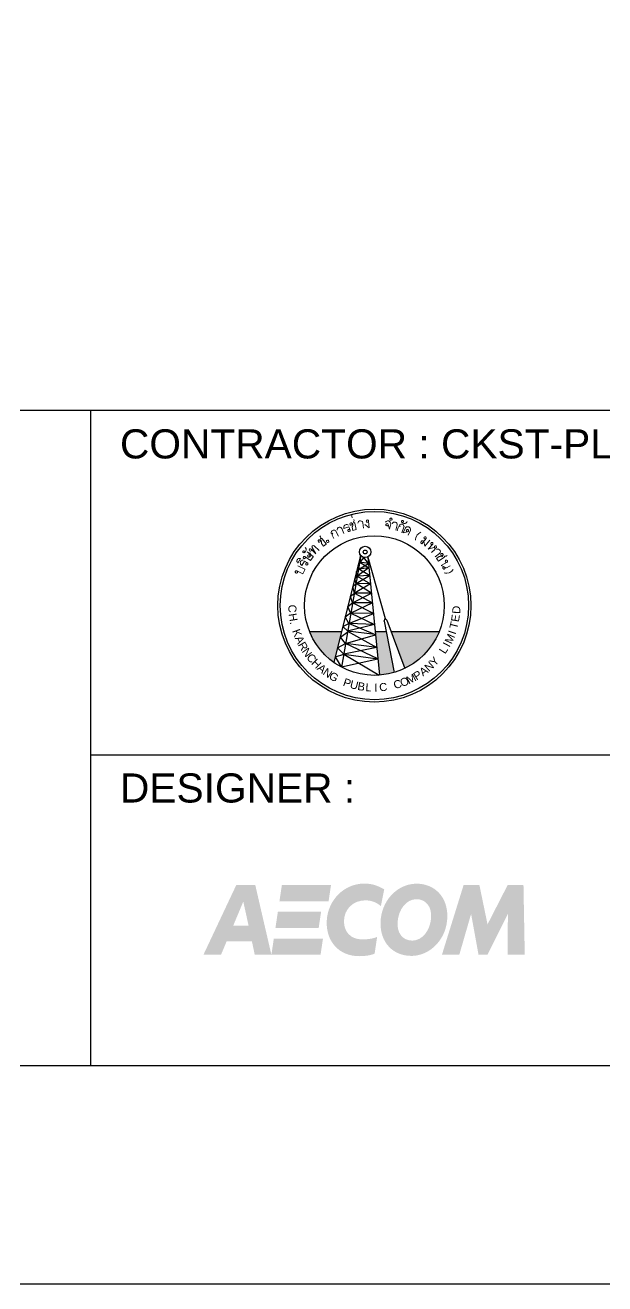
# Model space of a CAD drawing. Header units: millimetres. Extents: x 0 to 420, y 0 to 297.
# Drawn here: x 170.76 to 190.65, y 0 to 43.24 of the extents above; entities that cross this region are included whole.
import ezdxf
from ezdxf.enums import TextEntityAlignment as Align

# ---------------------------------------------------------------- set-up
doc = ezdxf.new("R2010")
doc.units = ezdxf.units.MM
for name, color, linetype in [('CVA-C2-P-PP00-TBKA1 (WD)$0$CVA-E2-P-OR00-TBKA1D$0$CVA-E2-P-OR00-TBKA1$0$CVA010-FRAME-LOGO', 7, 'Continuous'), ('CVA-C2-P-PP00-TBKA1 (WD)$0$CVA-E2-P-OR00-TBKA1D$0$CVA-E2-P-OR00-TBKA1$0$CVT010-FRAME-LINE_10', 10, 'Continuous'), ('CVA-C2-P-PP00-TBKA1 (WD)$0$CVA-E2-P-OR00-TBKA1D$0$CVA-E2-P-OR00-TBKA1$0$CVT010-FRAME-LINE_3', 3, 'Continuous'), ('CVA-C2-P-PP00-TBKA1 (WD)$0$CVA-E2-P-OR00-TBKA1D$0$CVA-E2-P-OR00-TBKA1$0$CVT010-FRAME-LINE_7', 7, 'Continuous'), ('CVA-C2-P-PP00-TBKA1 (WD)$0$CVA-E2-P-OR00-TBKA1D$0$CVA-E2-P-OR00-TBKA1$0$CVT010-FRAME-LOGO', 7, 'Continuous'), ('CVA-C2-P-PP00-TBKA1 (WD)$0$CVA-E2-P-OR00-TBKA1D$0$CVA-E2-P-OR00-TBKA1$0$Xref-Title Block$0$7', 7, 'Continuous'), ('CVA-C2-P-PP00-TBKA1 (WD)$0$CVA010-FRAME-LINE_5', 5, 'Continuous'), ('CVA-C2-P-PP00-TBKA1 (WD)$0$CVT010-FRAME-LINE_2', 2, 'Continuous')]:
    doc.layers.add(name, color=color, linetype=linetype)
doc.styles.add('CVA-C2-P-PP00-TBKA1 (WD)$0$CVA-E2-P-OR00-TBKA1D$0$Arial', font='arial.ttf')
doc.styles.add('CVA-C2-P-PP00-TBKA1 (WD)$0$ROMANS', font='arial.ttf', dxfattribs={"width": 0.8})

# ---------------------------------------------------------------- blocks, each defined once
blk = doc.blocks.new('CVA-C2-P-PP00-TBKA1 (WD)$0$CVA-E2-P-OR00-TBKA1D$0$CVA-E2-P-OR00-TBKA1$0$AECOM')
at = {"layer": 'CVA-C2-P-PP00-TBKA1 (WD)$0$CVA-E2-P-OR00-TBKA1D$0$CVA-E2-P-OR00-TBKA1$0$CVA010-FRAME-LOGO', "extrusion": (0, 0, -1)}
h = blk.add_hatch(color=7, dxfattribs=at)
h.paths.add_polyline_path([(13.28698945542192, -3.667831321327114), (15.13473619239653, 4.331620905543154), (17.30212249995782, 4.331620905543154), (21.06553667016851, -3.667831321327114), (19.05308766973474, -3.667831321327114), (18.40057158775221, -2.108910292739864), (15.52034346798109, -2.108910292739864), (15.18963694688284, -3.667831321327114)])
h.paths.add_polyline_path([(15.89466679402676, -0.3457931773069589), (16.50183007882299, 2.42853941602359), (17.66277488714002, -0.3457931773069589)], flags=16)
at = {"layer": 'CVA-C2-P-PP00-TBKA1 (WD)$0$CVA-E2-P-OR00-TBKA1D$0$CVA-E2-P-OR00-TBKA1$0$CVA010-FRAME-LOGO'}
h = blk.add_hatch(color=7, dxfattribs=at)
edge = h.paths.add_edge_path()
edge.add_line((-1.478770261157479, -3.535895911335373), (-1.189510554711603, -1.616756493625879))
edge.add_spline(control_points=[(-1.18951055471166, -1.616756493625871), (-1.725932155862438, -1.864352386390053), (-2.526658575056331, -1.904931204923756), (-2.919209819586172, -1.904931204923756), (-4.184965159196622, -1.904931204923756), (-5.023015411479378, -1.041492066178122), (-4.980483601679339, 0.2420571938569935), (-4.935347803524678, 1.597216133657682), (-3.910895384821401, 2.568829288654698), (-2.51971460610855, 2.568829288654698), (-1.861773548387532, 2.568829288654698), (-1.283037136466533, 2.351504760518537), (-0.7635414596227292, 1.912407224139528)], knot_values=[0, 0, 0, 0, 0.25, 0.25, 0.25, 0.5, 0.5, 0.5, 0.7500000000000001, 0.7500000000000001, 0.7500000000000001, 1, 1, 1, 1], degree=3, periodic=0)
edge.add_line((-0.7635414596227292, 1.912407224139528), (-0.3785851811269368, 3.827966157860807))
edge.add_spline(control_points=[(-0.3785851811269367, 3.827966157860814), (-1.173235627491295, 4.295924565175504), (-1.839856646396584, 4.48764320781973), (-2.672481922940619, 4.48764320781973), (-4.975926622056591, 4.48764320781973), (-6.876621122251663, 2.568829288654698), (-6.956693764172314, 0.1578615703755233), (-7.034379416765546, -2.180736971534841), (-5.514301214475267, -3.824070622633101), (-3.256209312543433, -3.824070622633101), (-2.863875067040794, -3.824070622633101), (-2.014540865219374, -3.783274805069993), (-1.478770261157479, -3.535895911335373)], knot_values=[0, 0, 0, 0, 0.2500000000000002, 0.2500000000000002, 0.2500000000000002, 0.5000000000000002, 0.5000000000000002, 0.5000000000000002, 0.75, 0.75, 0.75, 1, 1, 1, 1], degree=3, periodic=0)
h = blk.add_hatch(color=7, dxfattribs=at)
edge = h.paths.add_edge_path()
edge.add_spline(control_points=[(6.816234644016845, 0.2468311725081591), (7.054933576567237, 2.574688262453719), (5.731456495088537, 4.316322473957079), (3.592063062343072, 4.468547293215615)], knot_values=[0, 0, 0, 0, 1, 1, 1, 1], degree=3, periodic=0)
edge.add_spline(control_points=[(3.592063062343072, 4.468547293215615), (1.408184828531944, 4.624027097918187), (-0.5278805134861386, 2.837799585833679), (-0.774391411102215, 0.4386583146673146)], knot_values=[0, 0, 0, 0, 1, 1, 1, 1], degree=3, periodic=0)
edge.add_spline(control_points=[(-0.774391411102215, 0.4386583146673146), (-1.013524341711559, -1.889307274793183), (0.3099527397693009, -3.630941486296535), (2.449780170573831, -3.782840807010743)], knot_values=[0, 0, 0, 0, 1, 1, 1, 1], degree=3, periodic=0)
edge.add_spline(control_points=[(2.449780170573831, -3.782840807010743), (4.633224406323734, -3.938646110257636), (6.569289748341475, -2.152527097687923), (6.816234644016845, 0.2468311725081591)], knot_values=[0, 0, 0, 0, 1, 1, 1, 1], degree=3, periodic=0)
edge = h.paths.add_edge_path(flags=16)
edge.add_spline(control_points=[(4.912719156439948, 0.05240004199386306), (4.604797533448732, -1.37697256592692), (3.583383101159029, -2.236939720199103), (2.458894129814553, -2.007788744950147), (1.436828700438696, -1.798384681394097), (0.9331739527540321, -0.7452883907853618), (1.224603649497453, 0.6074835596896051), (1.532742271515872, 2.036639168580834), (2.554373702835164, 2.897148820426892), (3.677777679031806, 2.666804350515299), (4.700060107439754, 2.458268283077572), (5.203714855119756, 1.404737994409729), (4.912719156439948, 0.05240004199386306)], knot_values=[0, 0, 0, 0, 0.25, 0.25, 0.25, 0.5, 0.5, 0.5, 0.75, 0.75, 0.75, 1, 1, 1, 1], degree=3, periodic=0)
at = {"layer": 'CVA-C2-P-PP00-TBKA1 (WD)$0$CVA-E2-P-OR00-TBKA1D$0$CVA-E2-P-OR00-TBKA1$0$CVA010-FRAME-LOGO', "extrusion": (0, 0, -1)}
blk.add_hatch(color=7, dxfattribs=at).paths.add_polyline_path([(-15.69974091744416, -3.667831321327114), (-15.55304957343924, 4.332163403117299), (-13.74935363947395, 4.332163403117299), (-11.44048396461721, -0.1804399167580613), (-10.50825613349105, 4.332163403117299), (-8.7067301898212, 4.332163403117299), (-6.221223304875366, -3.667831321327114), (-8.209368413995549, -3.667831321327114), (-9.56192336544234, 1.015875733381222), (-10.4119085643523, -3.667831321327114), (-11.42507703351464, -3.667831321327114), (-13.76953454922625, 1.01370574308536), (-13.74154167440804, -3.667831321327114)])
at = {"layer": 'CVA-C2-P-PP00-TBKA1 (WD)$0$CVA-E2-P-OR00-TBKA1D$0$CVA-E2-P-OR00-TBKA1$0$CVA010-FRAME-LOGO'}
blk.add_hatch(color=7, dxfattribs=at).paths.add_polyline_path([(-12.82673451365781, -0.59892254532582), (-12.54767376160305, 1.262495130512313), (-7.599878887882028, 1.262495130512313), (-7.879373637995968, -0.59892254532582)])
at = {"layer": 'CVA-C2-P-PP00-TBKA1 (WD)$0$CVA-E2-P-OR00-TBKA1D$0$CVA-E2-P-OR00-TBKA1$0$CVA010-FRAME-LOGO', "color": 7}
for points in [[(-12.36669657092318, 2.470203229705135), (-6.744468713231072, 2.470203229705135), (-12.08763581886831, 4.331620905543133), (-6.464973963114858, 4.331620905543133)], [(-13.28698945542192, -3.667831321327142), (-7.664761597729921, -3.667831321327142), (-13.00792870336704, -1.806413645489002), (-7.385266847613593, -1.806413645489002)]]:
    blk.add_solid(points, dxfattribs=at)
blk = doc.blocks.new('CVA-C2-P-PP00-TBKA1 (WD)$0$A$C4858ef9b')
at = {"color": 1, "lineweight": 0}
for points in [[(-3.655390088486911, 25.98408031621796), (-3.792515891776475, 26.39545772608687), (-4.421009156854325, 26.18976902115276), (-4.421009156854325, 26.2926133736197), (-4.421009156854325, 26.41831202663525), (-4.375300555757804, 26.50972922882841), (-4.306737654113022, 26.61257358129581), (-4.23817475246824, 26.65828218239221), (-4.146757550275197, 26.69256363321495), (-4.066767498356057, 26.69256363321495), (-3.998204596711275, 26.69256363321495), (-3.929641695066493, 26.65828218239221), (-3.861078793421257, 26.60114643102145)], [(-3.563972886293868, 26.88682518787505), (-3.518264285197347, 26.89825233814906), (-3.461128533826468, 26.88682518787505), (-3.381138481907783, 26.85254373705243), (-3.312575580263456, 26.79540798568189), (-3.28972127971474, 26.66970933266634), (-3.312575580263456, 26.56686498019928), (-3.358284181359977, 26.45259347745764), (-3.392565632182141, 26.39545772608687), (-3.403992782456044, 26.33832197471634), (-3.312575580263456, 25.93837171512166), (-2.901198170393855, 26.04121606758861), (-2.889771020119952, 26.0640703681371), (-3.072605424506492, 26.85254373705243), (-3.118314025602558, 26.90967948842319), (-3.232585528343407, 26.96681523979396), (-3.164022626699079, 27.08108674253526), (-3.152595476425176, 27.16107679445417), (-3.18687692724734, 27.29820259774397)], [(-3.36971133163388, 27.5267456032268), (-3.472555684100826, 27.93812301309526)], [(-2.672655164911703, 26.82968943650428), (-2.6612280146378, 26.93253378897123), (-2.638373714089084, 26.97824239006809), (-2.581237962718205, 27.05823244198677), (-2.466966459976902, 27.12679534363167), (-2.352694957235599, 27.14964964418016), (-2.215569153946035, 27.11536819335754), (-2.13557910202735, 27.05823244198677), (-2.101297651204732, 27.01252384089037), (-2.067016200382113, 26.90967948842319), (-1.964171847914713, 26.2126233217009)], [(-1.335678582836863, 27.11536819335754), (-1.289969981740796, 26.28118622334557), (-1.804191744076888, 26.69256363321495)], [(1.086877275279676, 26.69256363321495), (1.281138829940119, 26.1097789692335), (1.406837482955325, 26.78398083540776), (1.395410332681422, 26.88682518787505), (1.361128881858804, 26.96681523979396), (1.281138829940119, 27.05823244198677), (1.189721627747076, 27.12679534363167), (1.121158726101839, 27.13822249390603), (1.018314373634894, 27.12679534363167), (0.9154700211674935, 27.10394104308352), (0.8354799692488086, 27.04680529171299), (0.7669170676035719, 26.95538808951983)], [(1.601099037615768, 26.77255368513352), (1.646807638712289, 26.86397088732633), (1.703943390083168, 26.93253378897123), (1.761079141453592, 26.96681523979396), (1.818214892824471, 26.97824239006809), (1.886777794469708, 26.98966954034199), (2.012476447484914, 26.96681523979396), (2.081039349129696, 26.93253378897123), (2.11532079995186, 26.89825233814906), (2.161029401048381, 26.84111658677853), (2.195310851870545, 26.76112653485939), (2.195310851870545, 26.65828218239221), (2.069612198855339, 25.96122601566992)], [(2.195310851870545, 25.89266311402503), (2.355290955708824, 26.32689482444243), (2.400999556805345, 26.38403057581297), (2.48098960872403, 26.44116632718374), (2.618115412014049, 26.46402062773188), (2.446708157901867, 26.57829213047319), (2.503843909272746, 26.64685503211808), (2.572406810917528, 26.69256363321495), (2.652396862836213, 26.71541793376298), (2.709532614207092, 26.71541793376298), (2.812376966674492, 26.70399078348908), (2.926648469415341, 26.66970933266634), (2.983784220786674, 26.62400073156971), (3.018065671608838, 26.57829213047319), (3.063774272705359, 26.48687492828014), (3.075201422979717, 26.42973917690938), (3.063774272705359, 26.34974912499047), (2.812376966674492, 25.66412010854242)], [(2.778095515852328, 26.97824239006809), (2.938075619689698, 26.84111658677853), (3.052347122431456, 26.80683513595602), (3.212327226269281, 26.81826228622992), (3.303744428461869, 26.86397088732633), (3.42944308147753, 26.97824239006809), (3.45229738202579, 27.04680529171299)], [(-7.574902632515659, 24.73852093633741), (-7.54062118169395, 24.76137523688556), (-7.483485430323071, 24.77280238715946), (-7.403495378404386, 24.78422953743359), (-7.312078176210889, 24.76137523688556), (-7.243515274566107, 24.65853088441816), (-7.220660974017846, 24.55568653195098), (-7.209233823743944, 24.42998787893555), (-7.220660974017846, 24.36142497729077), (-7.209233823743944, 24.30428922592), (-6.957836517712622, 23.98432901824413), (-6.626449159762615, 24.24715347454924), (-6.626449159762615, 24.28143492537174), (-7.117816621550446, 24.90992819044925), (-7.186379523195228, 24.94420964127175), (-7.312078176210889, 24.94420964127175), (-7.289223875662628, 25.0813354445612), (-7.323505326484792, 25.16132549648023), (-7.414922528678289, 25.27559699922153)], [(-5.666568536735213, 24.92135534072327), (-5.883684391943916, 25.3327327505923), (-5.895111542217819, 25.40129565223708), (-5.895111542217819, 25.49271285443047), (-5.815121490298679, 25.61841150744556), (-6.009383044959577, 25.56127575607502), (-6.02081019523348, 25.64126580799405), (-6.02081019523348, 25.73268301018709), (-5.975101594136959, 25.80124591183176), (-5.94082014331434, 25.84695451292839), (-5.872257241669558, 25.91551741457329), (-5.75798573892871, 25.97265316594383), (-5.689422837283473, 25.98408031621796), (-5.632287085913049, 25.9955074664922), (-5.529442733445649, 25.96122601566992), (-5.483734132349127, 25.92694456484742), (-5.426598380978248, 25.86980881347665), (-5.083783872754339, 25.22988839812513)], [(-5.243763976592163, 25.96122601566992), (-5.266618277140424, 26.05264321786274), (-5.255191126866066, 26.1097789692335), (-5.220909676043902, 26.20119617142677), (-5.129492473850405, 26.30404052389383), (-5.015220971109557, 26.34974912499047), (-4.878095167819993, 26.34974912499047), (-4.786677965626495, 26.3154676741683), (-4.740969364529974, 26.28118622334557), (-4.68383361315955, 26.20119617142677), (-4.409582006579967, 25.54984860580078)], [(3.509433133397124, 25.7783916112835), (2.960929920238414, 25.62983865771992), (3.258035827365802, 26.26975907307144), (3.303744428461869, 26.32689482444243), (3.383734480381008, 26.37260342553884), (3.45229738202579, 26.39545772608687), (3.555141734493191, 26.39545772608687), (3.657986086960136, 26.38403057581297), (3.703694688057112, 26.36117627526448), (3.772257589701439, 26.2926133736197), (3.840820491346221, 26.2126233217009), (3.863674791894937, 26.14406042005601), (3.886529092443197, 26.0640703681371), (3.87510194216884, 25.98408031621796), (3.577996035041451, 25.34415990086654)], [(4.50359520724669, 24.71566663578869), (4.50359520724669, 24.86421958935273), (4.526449507794496, 25.02419969319044), (4.652148160810157, 25.29845129976968), (4.709283912181036, 25.37844135168893), (4.812128264648436, 25.48128570415611), (4.903545466841479, 25.57270290634915), (5.040671270130588, 25.65269295826818), (5.177797073420606, 25.70982870963894)], [(-9.391819526103973, 23.15014704823204), (-9.208985121717433, 23.26441855097357), (-9.140422220073106, 23.36726290344097), (-9.106140769250487, 23.52724300727846), (-9.128995069798748, 23.63008735974574), (-9.19755797144353, 23.76721316303542), (-9.254693722813954, 23.81292176413206)], [(-8.5119289549948, 23.61866020947184), (-7.894862840191763, 23.04730269576487), (-8.374803151705692, 23.82434891440619), (-8.397657452253952, 23.91576611659946), (-8.363376001431334, 23.98432901824413), (-8.317667400334813, 24.04146476961512), (-8.22625019814177, 24.05289191988902), (-8.123405845674824, 24.03003761934076), (-7.517766881145235, 23.45868010563368)], [(5.81771748877236, 24.92135534072327), (5.29206857616191, 24.28143492537174), (5.212078524243225, 24.33857067674228), (5.177797073420606, 24.4071335783874), (5.166369923146249, 24.47569648003184), (5.189224223694509, 24.54425938167662), (5.257787125339746, 24.62424943359588), (5.303495726436267, 24.64710373414425), (5.372058628081049, 24.65853088441816), (5.429194379451928, 24.64710373414425), (5.520611581644971, 24.56711368222511), (5.669164535208893, 23.97290186796999), (6.28623065001193, 24.72709378606305)], [(6.640472308510198, 24.21287202372696), (6.057687644529324, 23.61866020947184), (6.777598111799307, 23.83577606468032), (6.834733863170641, 23.81292176413206), (6.880442464267162, 23.76721316303542), (6.937578215638041, 23.67579596084261), (6.937578215638041, 23.64151451001999), (6.914723915089326, 23.58437875864922), (6.503346505220634, 23.17300134878053)], [(7.120412620024126, 23.5615244581013), (7.211829822217169, 23.60723305919794), (7.25753842331369, 23.61866020947184), (7.360382775780636, 23.60723305919794), (7.474654278521939, 23.53867015755281), (7.554644330441079, 23.44725295535977), (7.6003529315376, 23.32155430234434), (7.588925781263697, 23.21870994987671), (7.566071480715436, 23.16157419850617), (7.4975085790702, 23.08158414658726), (6.949005365911944, 22.63592528589595)], [(-8.946160665412208, 21.90458766835138), (-9.323256624458736, 22.13313067383376), (-9.6660711326831, 21.57320031040115), (-9.734634034327883, 21.64176321204638), (-9.814624086247477, 21.75603471478746), (-9.837478386795283, 21.84745191698062), (-9.848905537069186, 21.97315056999616), (-9.837478386795283, 22.05314062191519), (-9.780342635424404, 22.13313067383376), (-9.723206884053525, 22.17883927493062), (-9.6660711326831, 22.23597502630128), (-9.597508231038319, 22.24740217657541), (-9.506091028845276, 22.24740217657541)], [(-9.266120873088312, 22.69306103726672), (-8.580491856640037, 22.19026642520441), (-8.24910449869003, 22.63592528589595), (-8.260531648963934, 22.70448818754085), (-9.003296416783087, 23.26441855097357)], [(-8.87759776376788, 22.64735243617008), (-8.786180561574383, 22.61307098534769), (-8.69476335938134, 22.61307098534769), (-8.637627608010462, 22.64735243617008), (-8.557637556091777, 22.75019678863725), (-8.534783255543516, 22.81875969028215), (-8.534783255543516, 22.91017689247542), (-8.56906470636568, 23.0244483952165), (-8.64905475828482, 23.20728279960258)], [(7.897458838665443, 23.0244483952165), (7.920313139213249, 22.97873979412009), (7.931740289487607, 22.93303119302357), (7.931740289487607, 22.84161399083075), (7.908885988939346, 22.76162393891161), (7.806041636472401, 22.69306103726672), (7.691770133731097, 22.67020673671846), (7.577498630989339, 22.68163388699259), (7.508935729344557, 22.69306103726672), (7.451799977973678, 22.68163388699259), (7.108985469749769, 22.44166373123574), (7.348955625506733, 22.0988492230116), (7.383237076329351, 22.0988492230116), (8.04601179222891, 22.55593523397704), (8.091720393325886, 22.62449813562182), (8.091720393325886, 22.73876963836312), (8.22884619661545, 22.71591533781509), (8.297409098260232, 22.73876963836312), (8.423107751275438, 22.81875969028215)], [(8.423107751275438, 21.97315056999616), (7.691770133731097, 21.57320031040115), (8.343117699356753, 21.26466725299986), (8.83448516114413, 21.53891885957887)], [(-10.27171009721269, 20.89899844422723), (-9.517518179119179, 20.54475678572908), (-9.277548023362215, 21.04755139779093), (-9.30040232391093, 21.11611429943571), (-10.13458429392267, 21.51606455903084)], [(8.080293243051528, 20.64760113819625), (8.22884619661545, 20.62474683764788), (8.38882630045282, 20.61331968737397), (8.674505057306305, 20.67045543874451), (8.765922259499803, 20.70473688956702), (8.891620912515009, 20.78472694148604), (9.005892415256312, 20.8532898431306), (9.108736767723713, 20.97898849614603), (9.200153969916755, 21.09325999888756)]]:
    blk.add_lwpolyline(points, dxfattribs=at)
for points in [[(-3.666817238760814, 26.78398083540776), (-3.666817238760814, 26.70399078348908), (-3.63253578793865, 26.63542788184373), (-3.575400036568226, 26.60114643102145), (-3.495409984649086, 26.60114643102145), (-3.426847083004304, 26.63542788184373), (-3.392565632182141, 26.69256363321495), (-3.381138481907783, 26.77255368513352), (-3.426847083004304, 26.84111658677853), (-3.483982834375183, 26.87539803760046), (-3.563972886293868, 26.88682518787505), (-3.63253578793865, 26.84111658677853), (-3.666817238760814, 26.78398083540776)], [(-1.609930189416446, 27.17250394472853), (-1.632784489964706, 27.09251389280939), (-1.598503039142543, 27.02395099116472), (-1.552794438046021, 26.97824239006809), (-1.472804386127336, 26.95538808951983), (-1.4042414844821, 26.98966954034199), (-1.358532883385578, 27.03537814143885), (-1.335678582836863, 27.11536819335754), (-1.369960033659936, 27.18393109500244), (-1.415668634756457, 27.22963969609884), (-1.495658686675142, 27.2524939966471), (-1.564221588319924, 27.21821254582494), (-1.609930189416446, 27.17250394472853)], [(0.8469071195227116, 26.7382722343109), (0.812625668700548, 26.66970933266634), (0.8240528189744509, 26.60114643102145), (0.8583342697966145, 26.54401067965068), (0.9268971714418512, 26.49830207855427), (1.006887223360536, 26.50972922882841), (1.064022974731415, 26.55543782992504), (1.098304425553579, 26.62400073156971), (1.086877275279676, 26.69256363321495), (1.052595824457057, 26.74969938458503), (0.9840329228122755, 26.79540798568189), (0.9040428708935906, 26.78398083540776), (0.8469071195227116, 26.7382722343109)], [(1.338274581310998, 27.24106684637297), (1.406837482955325, 27.20678539555092), (1.486827534874465, 27.21821254582494), (1.543963286245344, 27.2524939966471), (1.578244737067962, 27.321056898292), (1.566817586793604, 27.40104695021137), (1.532536135970986, 27.45818270158168), (1.463973234326204, 27.49246415240418), (1.383983182407519, 27.48103700212994), (1.32684743103664, 27.44675555130755), (1.292565980214022, 27.37819264966265), (1.303993130487925, 27.29820259774397), (1.338274581310998, 27.24106684637297)], [(2.835231267222753, 26.93253378897123), (2.915221319141438, 26.93253378897123), (2.949502769963601, 26.94396093924558), (2.995211371060577, 27.00109669061612), (2.995211371060577, 27.08108674253526), (2.983784220786674, 27.11536819335754), (2.926648469415341, 27.16107679445417), (2.846658417496656, 27.16107679445417), (2.812376966674492, 27.14964964418016), (2.766668365577971, 27.09251389280939), (2.766668365577971, 27.01252384089037), (2.778095515852328, 26.97824239006809), (2.835231267222753, 26.93253378897123)], [(-3.826797342599548, 25.80124591183176), (-3.746807290680408, 25.80124591183176), (-3.689671539309529, 25.84695451292839), (-3.655390088486911, 25.90409026429916), (-3.655390088486911, 25.98408031621796), (-3.701098689583887, 26.04121606758861), (-3.758234440954311, 26.07549751841145), (-3.838224492873451, 26.07549751841145), (-3.895360244243875, 26.02978891731482), (-3.929641695066493, 25.96122601566992), (-3.929641695066493, 25.89266311402503), (-3.883933093969972, 25.82410021238013), (-3.826797342599548, 25.80124591183176)], [(3.372307330107105, 25.83552736265426), (3.42944308147753, 25.7783916112835), (3.509433133397124, 25.7783916112835), (3.577996035041451, 25.80124591183176), (3.623704636137973, 25.85838166320252), (3.63513178641233, 25.92694456484742), (3.61227748586407, 25.9955074664922), (3.555141734493191, 26.05264321786274), (3.475151682574506, 26.05264321786274), (3.418015931203627, 26.02978891731482), (3.360880179832748, 25.97265316594383), (3.349453029558845, 25.90409026429916), (3.372307330107105, 25.83552736265426)], [(5.566320182741038, 24.9670639418199), (5.612028783838014, 24.89850104017489), (5.680591685482796, 24.87564673962709), (5.749154587127578, 24.88707388990099), (5.81771748877236, 24.92135534072327), (5.840571789320165, 25.00134539264252), (5.829144639046262, 25.06990829428719), (5.794863188224099, 25.12704404565784), (5.714873136304959, 25.16132549648023), (5.646310234660177, 25.1498983462061), (5.589174483289298, 25.11561689538382), (5.554893032467135, 25.03562684346457), (5.566320182741038, 24.9670639418199)], [(-8.56906470636568, 23.36726290344097), (-8.500501804720898, 23.41297150453738), (-8.466220353898734, 23.48153440618228), (-8.466220353898734, 23.55009730782717), (-8.5119289549948, 23.61866020947184), (-8.580491856640037, 23.65294166029412), (-8.64905475828482, 23.64151451001999), (-8.717617659929601, 23.60723305919794), (-8.740471960477862, 23.53867015755281), (-8.740471960477862, 23.47010725590792), (-8.706190509655698, 23.40154435426291), (-8.637627608010462, 23.36726290344097), (-8.56906470636568, 23.36726290344097)], [(-7.632038383886538, 24.60139513304739), (-7.597756933064375, 24.53283223140284), (-7.54062118169395, 24.48712363030631), (-7.472058280049168, 24.47569648003184), (-7.392068228129574, 24.50997793085457), (-7.35778677730741, 24.56711368222511), (-7.346359627033053, 24.63567658387024), (-7.369213927581768, 24.71566663578869), (-7.43777682922655, 24.74994808661143), (-7.506339730871332, 24.76137523688556), (-7.574902632515659, 24.73852093633741), (-7.620611233612635, 24.66995803469229), (-7.632038383886538, 24.60139513304739)], [(-6.409333304554366, 24.44141502920968), (-6.340770402909129, 24.46426932975794), (-6.295061801813063, 24.53283223140284), (-6.295061801813063, 24.60139513304739), (-6.317916102360869, 24.66995803469229), (-6.38647900400565, 24.71566663578869), (-6.455041905650887, 24.72709378606305), (-6.523604807295669, 24.70423948551456), (-6.569313408391736, 24.63567658387024), (-6.569313408391736, 24.56711368222511), (-6.546459107843475, 24.49855078058044), (-6.477896206198693, 24.45284217948381), (-6.409333304554366, 24.44141502920968)], [(6.400502152753234, 24.28143492537174), (6.434783603575852, 24.21287202372696), (6.503346505220634, 24.17859057290457), (6.571909406865416, 24.17859057290457), (6.640472308510198, 24.21287202372696), (6.674753759332361, 24.28143492537174), (6.674753759332361, 24.34999782701641), (6.640472308510198, 24.4185607286613), (6.571909406865416, 24.45284217948381), (6.503346505220634, 24.45284217948381), (6.434783603575852, 24.4185607286613), (6.400502152753234, 24.34999782701641), (6.400502152753234, 24.28143492537174)], [(6.846161013444544, 23.83577606468032), (6.880442464267162, 23.76721316303542), (6.949005365911944, 23.73293171221326), (7.017568267556726, 23.73293171221326), (7.086131169201508, 23.76721316303542), (7.120412620024126, 23.83577606468032), (7.120412620024126, 23.9043389663251), (7.086131169201508, 23.97290186796999), (7.017568267556726, 24.00718331879227), (6.949005365911944, 24.00718331879227), (6.880442464267162, 23.97290186796999), (6.846161013444544, 23.9043389663251), (6.846161013444544, 23.83577606468032)], [(-10.14601144419657, 21.87030621752899), (-10.21457434584136, 21.93886911917343), (-10.24885579666443, 22.01885917109246), (-10.27171009721269, 22.08742207273747), (-10.26028294693833, 22.20169357547877), (-10.23742864639007, 22.27025647712344), (-10.20314719556745, 22.33881937876868), (-10.14601144419657, 22.38452797986497), (-10.05459424200399, 22.44166373123574), (-9.98603134035875, 22.45309088150975), (-9.894614138165707, 22.46451803178411), (-9.80319693597312, 22.4302365809616), (-10.14601144419657, 21.87030621752899)], [(-9.323256624458736, 23.19585564932879), (-9.30040232391093, 23.26441855097357), (-9.30040232391093, 23.29870000179596), (-9.346110925006997, 23.36726290344097), (-9.426100976926136, 23.39011720398901), (-9.4603824277483, 23.39011720398901), (-9.517518179119179, 23.34440860289237), (-9.54037247966744, 23.26441855097357), (-9.54037247966744, 23.2301371001513), (-9.494663878570918, 23.17300134878053), (-9.426100976926136, 23.15014704823204), (-9.391819526103973, 23.15014704823204), (-9.323256624458736, 23.19585564932879)], [(-9.277548023362215, 22.4302365809616), (-9.220412271991336, 22.47594518205824), (-9.19755797144353, 22.55593523397704), (-9.208985121717433, 22.62449813562182), (-9.243266572540051, 22.68163388699259), (-9.323256624458736, 22.70448818754085), (-9.391819526103973, 22.69306103726672), (-9.448955277474397, 22.64735243617008), (-9.48323672829656, 22.57878953452541), (-9.471809578022203, 22.51022663288029), (-9.426100976926136, 22.45309088150975), (-9.346110925006997, 22.41880943068725), (-9.277548023362215, 22.4302365809616)], [(-8.740471960477862, 22.63592528589595), (-8.67190905883308, 22.68163388699259), (-8.64905475828482, 22.75019678863725), (-8.660481908559177, 22.81875969028215), (-8.706190509655698, 22.88732259192693), (-8.77475341130048, 22.91017689247542), (-8.843316312945262, 22.89874974220129), (-8.911879214590044, 22.85304114110488), (-8.934733515138305, 22.78447823945976), (-8.923306364864402, 22.71591533781509), (-8.87759776376788, 22.64735243617008), (-8.809034862122644, 22.62449813562182), (-8.740471960477862, 22.63592528589595)], [(7.771760185649782, 23.08158414658726), (7.691770133731097, 23.058729846039), (7.646061532634121, 23.00159409466846), (7.634634382360218, 22.93303119302357), (7.657488682908479, 22.85304114110488), (7.714624434278903, 22.80733254000802), (7.78318733592414, 22.79590538973389), (7.863177387842825, 22.81875969028215), (7.908885988939346, 22.87589544165291), (7.920313139213249, 22.9444583432977), (7.897458838665443, 23.0244483952165), (7.840323087294564, 23.07015699631313), (7.771760185649782, 23.08158414658726)], [(8.20599189606719, 22.11027637328596), (8.217419046341092, 22.0302863213667), (8.274554797711971, 21.98457772027029), (8.343117699356753, 21.96172341972215), (8.423107751275438, 21.97315056999616), (8.46881635237196, 22.0302863213667), (8.49167065292022, 22.0988492230116), (8.46881635237196, 22.17883927493062), (8.41168060100108, 22.22454787602726), (8.354544849630656, 22.24740217657541), (8.274554797711971, 22.23597502630128), (8.217419046341092, 22.17883927493062), (8.20599189606719, 22.11027637328596)], [(-10.24885579666443, 20.64760113819625), (-10.19172004529355, 20.70473688956702), (-10.19172004529355, 20.78472694148604), (-10.21457434584136, 20.84186269285669), (-10.27171009721269, 20.89899844422723), (-10.34027299885702, 20.91042559450136), (-10.4088359005018, 20.88757129395321), (-10.46597165187268, 20.83043554258245), (-10.46597165187268, 20.7504454906632), (-10.44311735132442, 20.68188258901864), (-10.39740875022744, 20.63617398792212), (-10.31741869830876, 20.62474683764788), (-10.24885579666443, 20.64760113819625)], [(-8.957587815686566, 21.65319036232029), (-8.900452064315687, 21.69889896341681), (-8.889024914041784, 21.77888901533595), (-8.900452064315687, 21.84745191698062), (-8.946160665412208, 21.90458766835138), (-9.026150717331348, 21.9160148186254), (-9.09471361897613, 21.90458766835138), (-9.151849370347009, 21.85887906725475), (-9.163276520620911, 21.77888901533595), (-9.151849370347009, 21.71032611369083), (-9.106140769250487, 21.65319036232029), (-9.026150717331348, 21.63033606177191), (-8.957587815686566, 21.65319036232029)], [(7.897458838665443, 21.26466725299986), (7.908885988939346, 21.1846772010806), (7.966021740310225, 21.1389685999842), (8.034584641955007, 21.11611429943571), (8.114574693873692, 21.12754144970984), (8.160283294970213, 21.1846772010806), (8.183137595518474, 21.2532401027255), (8.160283294970213, 21.33323015464441), (8.103147543599789, 21.37893875574093), (8.04601179222891, 21.40179305628953), (7.966021740310225, 21.39036590601518), (7.920313139213249, 21.33323015464441), (7.897458838665443, 21.26466725299986)]]:
    blk.add_lwpolyline(points, close=True, dxfattribs=at)
blk = doc.blocks.new('CVA-C2-P-PP00-TBKA1 (WD)$0$A$Cc335af8f')
at = {"layer": 'CVA-C2-P-PP00-TBKA1 (WD)$0$CVA010-FRAME-LINE_5'}
for points in [[(0.6317420400198444, -8.674446936467348, 0.05379911972272203), (2.467778110193649, -8.339975950658868), (1.464538476769349, -3.214706066837493), (0.09318346535519595, -3.214706066837493), (0.1335250503943826, -3.623676624445352), (0.1430352973775371, -3.627695273515769), (0.1341761810831485, -3.630277586718194), (0.2914787363001778, -5.224962417708412), (0.3179225039739322, -5.239742528157876), (0.2934113847995832, -5.244555012630599)], [(2.080174929486119, -3.214706066837493), (3.772899631166769, -7.836475995742733, 0.1880455984193029), (8.081509299787298, -3.214706066837493)]]:
    blk.add_hatch(color=1, dxfattribs=at).paths.add_polyline_path(points)
at = {"layer": 'CVA-C2-P-PP00-TBKA1 (WD)$0$CVA010-FRAME-LINE_5', "color": 1}
for p, q in [((-1.708212482050385, 6.251757545006171), (-5.044157985571928, -7.085326964733781)), ((-1.674686417727344, 6.239409825237999), (-4.111246936704447, -7.664400603233958)), ((-2.013934049491581, 5.015187488492188), (-1.830284670216088, 5.400751897257919)), ((-0.6968421742658393, 4.709405697980515), (-1.937315091964592, 4.544092890789898)), ((-1.830284670216088, 5.400751897257919), (-1.708212482050385, 6.251757545006171)), ((-0.7455620406149137, 5.256629709502135), (-1.830284670216088, 5.400751897257919)), ((-0.8208902093024335, 6.051891169103783), (0.631743509602984, -8.67446183465006)), ((-0.8208902093024335, 6.051891169103783), (1.323174147039254, -1.629735428440085)), ((-0.5914578331753546, 3.75673583533262), (-2.117466995467112, 3.671994223822139)), ((-0.4982232202778505, 2.703950184445944), (-2.266547095343412, 2.762210079351462)), ((-0.2456101747320645, 0.3538610647068481), (-2.729418709056972, 0.3480017975140299)), ((-0.362207071683315, 1.538609664643445), (-2.48879357531041, 1.535466348786031)), ((-0.1147033656225176, -0.9996449601987933), (-2.93690019851806, -0.9379653552807667)), ((0.011468369376189, -2.338174791688971), (-3.161200048503815, -2.231457896679444)), ((1.212494007318128, -1.927081569533016), (1.323174147039254, -1.629735428440085)), ((1.212494007318128, -1.927081569533016), (2.467778110193649, -8.339975950658868)), ((1.571846748686767, -1.826780494710533), (1.323174147039254, -1.629735428440085)), ((1.571846748686767, -1.826780494710533), (3.772899631166638, -7.836475995742376)), ((-8.08150929992189, -3.214706066837493), (-4.076016832178084, -3.214706066837493)), ((0.1089435035480619, -3.617973955733191), (-3.327175722969969, -3.202402196751905)), ((0.09318346535519595, -3.214706066837493), (1.464538476769576, -3.214706066837493)), ((2.080174929486247, -3.214706066837493), (8.081509300227935, -3.214706066837493)), ((-3.819264646971988, -6.052033015002621), (0.4308060702956027, -6.63741999512456)), ((0.2955975556360499, -5.220890801737482), (-3.590188493037203, -4.720509890901553))]:
    blk.add_line(p, q, dxfattribs=at)
for points in [[(-4.07602090191358, -7.648293586127238), (-4.854339429073207, -6.399756669680983), (-3.819264646972442, -6.052033015002621), (-4.578951842757306, -5.259150607983997), (-3.590188493037203, -4.720509890901553), (-4.234435113959762, -3.927242885549049), (-3.283901007159329, -3.214706066837493), (-3.921072719787617, -2.608730305588665), (-3.161200048503815, -2.231457896679444), (-3.624125109168062, -1.404421561617937), (-2.967056304789821, -0.9187290042947325), (-3.296434807446076, -0.1122775201389459), (-2.729418709056517, 0.3480017978214391), (-2.985531451949555, 1.189014639788297), (-2.491797390374359, 1.535579009230105), (-2.682376465323159, 2.318752784085746), (-2.285982624650387, 2.762210079351462), (-2.421998772937968, 3.306040409111461), (-2.149950198392617, 3.694475364107006), (-2.208256786005677, 4.199453878788745), (-1.955627462490611, 4.529640823819022), (-2.013934049491581, 5.015187488492188)], [(-4.07602090191358, -7.648293586127238), (0.4150838719244803, -6.618714547754053), (-3.600745709528155, -4.718957064842584), (0.1430352973775371, -3.627695273515769), (-3.161200048503815, -2.231457896679444), (-0.115453984692067, -0.9979063645705537), (-2.729418709056517, 0.3480017978214391), (-0.362207071683315, 1.538609664643445), (-2.266547095650367, 2.762210079351462), (-0.5908987821082974, 3.75640877776425), (-1.937315091659002, 4.544092890789898), (-0.7455620406149137, 5.256629709502135), (-1.299085577977166, 5.998144173304695)], [(-1.299085577977166, 5.998144173304695), (-1.830284670216088, 5.400751897257919), (-0.6885825019739968, 4.704367689376568), (-2.129367375644051, 3.679108712864945), (-0.4982232202778505, 2.703950184445262), (-2.495666414544758, 1.539086642673965), (-0.2456101747320645, 0.353861065014712), (-2.936900198517833, -0.9379653552807667), (0.011468369376189, -2.338174791688971), (-3.327175722969969, -3.202402196751905), (0.3179225039739322, -5.239742528157763), (-3.819264646972442, -6.052033015002621), (0.6094066084390306, -8.658048571856966)]]:
    blk.add_lwpolyline(points, dxfattribs=at)
at = {"layer": 'CVA-C2-P-PP00-TBKA1 (WD)$0$CVA010-FRAME-LINE_5', "color": 2}
for radius in [12.02286095720366, 11.729978219438, 8.697420747480852]:
    blk.add_circle((0, 0), radius, dxfattribs=at)
at = {"layer": 'CVA-C2-P-PP00-TBKA1 (WD)$0$CVA010-FRAME-LINE_5', "color": 1}
for radius in [0.7084151861994227, 0.245640053795042]:
    blk.add_circle((-1.145195197517296, 6.681715232474858), radius, dxfattribs=at)
for points in [[(-4.076016832178084, -3.214706066837493), (-8.081509299499203, -3.214706067562702), (-5.044237112888595, -7.085252261400683), (-6.783648161905148, -5.443091518080792)], [(-6.783648163535872, -5.443091516541699), (-6.783648163535872, -5.443091516541699), (-8.08150929992189, -3.214706066837493)], [(-5.044157985878655, -7.085326964426486), (-5.044157985878655, -7.085326964426486), (-6.783648163535872, -5.443091516541699)], [(-5.044157985878655, -7.085326964426486), (-5.044157985878655, -7.085326964426486), (-5.044157985878655, -7.085326964426486)]]:
    blk.add_solid(points, dxfattribs=at)
blk.add_blockref('CVA-C2-P-PP00-TBKA1 (WD)$0$A$C4858ef9b', (0.622625907940801, -16.57640292262147))
at = {"layer": 'CVA-C2-P-PP00-TBKA1 (WD)$0$CVA010-FRAME-LINE_5', "color": 1, "style": 'CVA-C2-P-PP00-TBKA1 (WD)$0$ROMANS'}
for s, rotation, p in [('C', 272.1429680967065, (-10.20655635274056, -0.3819221867659053)), ('H.', 279.2997929889702, (-10.07945368440642, -1.650536446831097)), ('E', 81.20315344683678, (10.09355369358173, -1.561995830087085)), ('D', 88.04763964252123, (10.20272150140249, -0.5230066081797986)), ('K', 289.522015211197, (-9.626546178066292, -3.413102081681927)), ('I', 70.98093122459956, (9.678420261064502, -3.329653335853209)), ('T', 76.09204233571816, (9.914265554262101, -2.454994024023563)), ('A', 294.6331263223085, (-9.28420460932739, -4.257135411348486)), ('R', 299.7442374334099, (-8.868031476933993, -5.067314363894752)), ('I', 61.60115501461085, (8.984564101614069, -4.857701621385445)), ('M', 65.86982011348937, (9.38853910442026, -4.134162823120846)), ('N', 304.8553485445309, (-8.381336349598769, -5.837196084877746)), ('C', 309.9664596556527, (-7.827989614048875, -6.560658178929771)), ('L', 57.29979298896777, (8.594918302690985, -5.517883335889906)), ('H', 315.0775707667555, (-7.212391696217082, -7.231947397401086)), ('A', 320.1886818778438, (-6.53943806736288, -7.845725390398343)), ('N', 325.2997929889735, (-5.814480313411877, -8.397111159402925)), ('A', 36.85534854455398, (6.126144643033513, -8.172515460435307)), ('N', 41.9664596556289, (6.829854500952706, -7.594257345799747)), ('Y', 47.07757076675076, (7.479250730665626, -6.955606777719595)), ('G', 330.4109041000916, (-5.043283577076181, -8.881719872841018)), ('P', 340.6331263223083, (-3.387023508109905, -9.635752637647897)), ('U', 345.7442374334304, (-2.515131392168769, -9.899180330641684)), ('C', 16.41090410008235, (2.885615448578619, -9.797595655126429)), ('O', 21.52201521120431, (3.746984528709845, -9.501566401390619)), ('M', 26.63312632230739, (4.578556147628206, -9.129977039480195)), ('P', 31.74423743341574, (5.373717328185194, -8.685782590831082)), ('B', 350.8553485445294, (-1.623237984647858, -10.08388593666302)), ('L', 355.9664596556357, (-0.7184359647440033, -10.18840060573723)), ('I', 1.077570766747192, (0.192079334099617, -10.21189319704411)), ('C', 6.188681877868677, (1.101067144248191, -10.15417688846742))]:
    blk.add_text(s, height=0.997461694355335, rotation=rotation, dxfattribs=at).set_placement(p, align=Align.MIDDLE)
blk = doc.blocks.new('CVA-C2-P-PP00-TBKA1 (WD)$0$CVA-C2-P-OR00-TBKA1-WD')
at = {"layer": 'CVA-C2-P-PP00-TBKA1 (WD)$0$CVA-E2-P-OR00-TBKA1D$0$CVA-E2-P-OR00-TBKA1$0$CVT010-FRAME-LINE_10'}
blk.add_lwpolyline([(42.9999999999859, 15), (817.9999999999859, 15), (817.9999999999859, 579), (42.9999999999859, 579)], close=True, dxfattribs=at)
at = {"layer": 'CVA-C2-P-PP00-TBKA1 (WD)$0$CVA-E2-P-OR00-TBKA1D$0$CVA-E2-P-OR00-TBKA1$0$CVT010-FRAME-LINE_3'}
blk.add_line((346.0000000000878, 36.35767283899031), (416.0000000000878, 36.35767283899031), dxfattribs=at)
at = {"layer": 'CVA-C2-P-PP00-TBKA1 (WD)$0$CVA-E2-P-OR00-TBKA1D$0$CVA-E2-P-OR00-TBKA1$0$CVT010-FRAME-LINE_7'}
blk.add_lwpolyline([(658.0000009609918, 85.00001300056373), (603.0000000000878, 85), (603.0000000000878, 60), (42.9999999999859, 60)], dxfattribs=at)
at = {"layer": 'CVA-C2-P-PP00-TBKA1 (WD)$0$CVA-E2-P-OR00-TBKA1D$0$CVA-E2-P-OR00-TBKA1$0$Xref-Title Block$0$7', "color": 3}
blk.add_line((346.0000000000878, 59.99999999999636), (346.0000000000878, 14.99999999868669), dxfattribs=at)
at = {"layer": 'Defpoints'}
blk.add_lwpolyline([(-5.911715561524034e-12, 594), (0, 0), (841.0000000000005, 0), (840.9999999999941, 594)], close=True, dxfattribs=at)
at = {"xscale": 0.5512499999999986, "yscale": 0.5512499999999986, "zscale": 0.5512499999999986}
blk.add_blockref('CVA-C2-P-PP00-TBKA1 (WD)$0$A$Cc335af8f', (365.4840875477312, 46.60388376269394), dxfattribs=at)
at = {"layer": 'CVA-C2-P-PP00-TBKA1 (WD)$0$CVA-E2-P-OR00-TBKA1D$0$CVA-E2-P-OR00-TBKA1$0$CVT010-FRAME-LOGO', "xscale": 0.6, "yscale": 0.6, "zscale": 0.6}
blk.add_blockref('CVA-C2-P-PP00-TBKA1 (WD)$0$CVA-E2-P-OR00-TBKA1D$0$CVA-E2-P-OR00-TBKA1$0$AECOM', (366.3874328970458, 24.80855687389821), dxfattribs=at)
at = {"layer": 'CVA-C2-P-PP00-TBKA1 (WD)$0$CVT010-FRAME-LINE_2', "style": 'CVA-C2-P-PP00-TBKA1 (WD)$0$CVA-E2-P-OR00-TBKA1D$0$Arial'}
for s, p in [('CONTRACTOR : CKST-PL JOINT VENTURE', (348.0199656114488, 57.71416920737371)), ('DESIGNER : ', (348.0199656114488, 34.07184204636402))]:
    blk.add_text(s, height=2, rotation=1.41414077e-08, dxfattribs=at).set_placement(p, align=Align.MIDDLE_LEFT)
blk = doc.blocks.new('CVA-C2-P-PP00-TBKA1 (WD)')
at = {"color": 6}
blk.add_blockref('CVA-C2-P-PP00-TBKA1 (WD)$0$CVA-C2-P-OR00-TBKA1-WD', (0, 0), dxfattribs=at)

msp = doc.modelspace()

# ---------------------------------------------------------------- block references
at = {"xscale": 0.5, "yscale": 0.5, "zscale": 0.5}
msp.add_blockref('CVA-C2-P-PP00-TBKA1 (WD)', (-1.500666257925332e-11, 0), dxfattribs=at)

doc.saveas('drawing.dxf')
